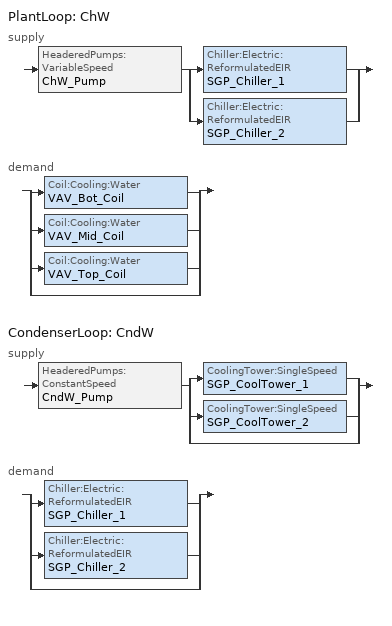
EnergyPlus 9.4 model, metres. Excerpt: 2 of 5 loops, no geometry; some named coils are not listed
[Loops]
PlantLoop 'ChW'
 supply: HeaderedPumps:VariableSpeed 'ChW_Pump' > split
  | Chiller:Electric:ReformulatedEIR 'SGP_Chiller_1'
  | Chiller:Electric:ReformulatedEIR 'SGP_Chiller_2'
 demand: split
  | Coil:Cooling:Water 'VAV_Bot_Coil'
  | Coil:Cooling:Water 'VAV_Mid_Coil'
  | Coil:Cooling:Water 'VAV_Top_Coil'
  | bypass
CondenserLoop 'CndW'
 supply: HeaderedPumps:ConstantSpeed 'CndW_Pump' > split
  | CoolingTower:SingleSpeed 'SGP_CoolTower_1'
  | CoolingTower:SingleSpeed 'SGP_CoolTower_2'
  | bypass
 demand: split
  | Chiller:Electric:ReformulatedEIR 'SGP_Chiller_1'
  | Chiller:Electric:ReformulatedEIR 'SGP_Chiller_2'
  | bypass
[Sizing:Plant] Loop Design Temperature Difference {deltaC}=5.5
Name | Loop Type | Design Loop Exit Temperature {C}
ChW | Cooling | 6.7
CndW | Condenser | 29.5
[HeaderedPumps:ConstantSpeed]
CndW_Pump: Total Design Flow Rate {m3/s}=0.16576; Number of Pumps in Bank=2; Flow Sequencing Control Scheme=Sequential; Design Pump Head {Pa}=150000; Design Power Consumption {W}=34424.3; Motor Efficiency=0.926; Fraction of Motor Inefficiencies to Fluid Stream=0; Pump Control Type=Intermittent
[HeaderedPumps:VariableSpeed]
ChW_Pump: Total Design Flow Rate {m3/s}=0.12288; Number of Pumps in Bank=2; Flow Sequencing Control Scheme=Sequential; Design Pump Head {Pa}=2e+05; Design Power Consumption {W}=33806.54; Motor Efficiency=0.932; Fraction of Motor Inefficiencies to Fluid Stream=0; Coefficient 1 of the Part Load Performance Curve=0.0015303; Coefficient 2 of the Part Load Performance Curve=0.0052081; Coefficient 3 of the Part Load Performance Curve=1.10862; Coefficient 4 of the Part Load Performance Curve=-0.116356; Minimum Flow Rate Fraction=0; Pump Control Type=Intermittent
[Chiller:Electric:ReformulatedEIR] Reference Capacity {W}=2.33582e+06; Reference COP {W/W}=6.1; Reference Leaving Chilled Water Temperature {C}=6.7; Reference Leaving Condenser Water Temperature {C}=35; Reference Chilled Water Flow Rate {m3/s}=0.101003; Reference Condenser Water Flow Rate {m3/s}=0.070264; Cooling Capacity Function of Temperature Curve=WC_Cent_2010_Pb_CapFT; Electric Input to Cooling Output Ratio Function of Temperature Curve=WC_Cent_2010_Pb_EIRFT; Electric Input to Cooling Output Ratio Function of Part Load Ratio Curve Type=LeavingCondenserWaterTemperature; Electric Input to Cooling Output Ratio Function of Part Load Ratio Curve=WC_Cent_Gt600_2010_Pa_EIRFPLR; Minimum Part Load Ratio=0.1; Maximum Part Load Ratio=1; Optimum Part Load Ratio=1; Minimum Unloading Ratio=0.1; Leaving Chilled Water Lower Temperature Limit {C}=5; Chiller Flow Mode Type=NotModulated; Design Heat Recovery Water Flow Rate {m3/s}=0
SGP_Chiller_1; SGP_Chiller_2
[CoolingTower:SingleSpeed] Design Water Flow Rate {m3/s}=0.0828799; Design Air Flow Rate {m3/s}=62.5; Design Fan Power {W}=16500; Design U-Factor Times Area Value {W/K}=150000; Free Convection Regime Air Flow Rate {m3/s}=7.81; Free Convection Regime Air Flow Rate Sizing Factor=0.125; Free Convection Regime U-Factor Times Area Value {W/K}=15000; Free Convection U-Factor Times Area Value Sizing Factor=0.1; Performance Input Method=UFactorTimesAreaAndDesignWaterFlowRate; Heat Rejection Capacity and Nominal Capacity Sizing Ratio=1.25; Free Convection Nominal Capacity Sizing Factor=0.1; Basin Heater Capacity {W/K}=0; Basin Heater Setpoint Temperature {C}=2; Evaporation Loss Factor {percent/K}=0.2; Drift Loss Percent {percent}=0.008; Blowdown Concentration Ratio=3; Capacity Control=FanCycling; Number of Cells=3; Cell Control=MinimalCell; Cell Minimum  Water Flow Rate Fraction=0.33; Cell Maximum Water Flow Rate Fraction=2.5; Sizing Factor=0.68
SGP_CoolTower_1; SGP_CoolTower_2
[PlantLoop]
ChW: Fluid Type=Water; Plant Equipment Operation Scheme=ChW_Loop_Operation_Scheme_List; Maximum Loop Temperature {C}=98; Minimum Loop Temperature {C}=1; Maximum Loop Flow Rate {m3/s}=0.101003; Minimum Loop Flow Rate {m3/s}=0; Plant Loop Volume {m3}=12.12; Load Distribution Scheme=UniformLoad; Common Pipe Simulation=None
[CondenserLoop]
CndW: Fluid Type=Water; Condenser Equipment Operation Scheme=CndW_Loop_Operation_Scheme_List; Maximum Loop Temperature {C}=80; Minimum Loop Temperature {C}=5; Maximum Loop Flow Rate {m3/s}=0.191119; Minimum Loop Flow Rate {m3/s}=0; Condenser Loop Volume {m3}=22.93; Load Distribution Scheme=SequentialLoad
[PlantEquipmentList]
ChW_Equipment_List_1: SGP_Chiller_1
ChW_Equipment_List_2: SGP_Chiller_1, SGP_Chiller_2
[CondenserEquipmentList]
CndW_Equipment_List_1: SGP_CoolTower_1
CndW_Equipment_List_2: SGP_CoolTower_1, SGP_CoolTower_2
[PlantEquipmentOperation:CoolingLoad] Load Range 1 Lower Limit {W}=0; Load Range 1 Upper Limit {W}=1400000; Load Range 2 Lower Limit {W}=1400000; Load Range 2 Upper Limit {W}=1e+14
Name | Range 1 Equipment List | Range 2 Equipment List
ChW_Operation_Scheme | ChW_Equipment_List_1 | ChW_Equipment_List_2
CndW_Operation_Scheme | CndW_Equipment_List_1 | CndW_Equipment_List_2
[PlantEquipmentOperationSchemes]
ChW_Loop_Operation_Scheme_List: Control Scheme 1=ChW_Operation_Scheme; Control Scheme 1 Schedule=Sch_Chiller
[CondenserEquipmentOperationSchemes]
CndW_Loop_Operation_Scheme_List: Control Scheme 1=CndW_Operation_Scheme; Control Scheme 1 Schedule=Sch_Chiller
[SetpointManager:Scheduled] Control Variable=Temperature
Name | Schedule | Setpoint Node or NodeList
ChW_Loop_Setpoint_Manager | Sch_ChW_Loop_Temp | ChW_Supply_Outlet_Node
CndW_Loop_Setpoint_Manager | Sch_CndW_Loop_Temp | CndW_Supply_Outlet_Node
ChW_Loop_Demand_Inlet_Setpoint_Manager | Sch_ChW_Loop_Temp | ChW_Demand_Inlet_Node
[Schedule:Compact]
Sch_ChW_Loop_Temp: Through: 12/31, For: AllDays, Until: 24:00, 6.7
Sch_CndW_Loop_Temp: Through: 12/31, For: AllDays, Until: 24:00, 29.5
Sch_Chiller: Through: 12/31, For: Weekdays, Until: 07:00, 0, Until: 19:00, 1, Until: 24:00, 0, For: Saturday, Until: 24:00, 0, For: Sunday Holidays, Until: 24:00, 0, For: SummerDesignDay AllOtherDays, Until: 07:00, 0, Until: 19:00, 1, Until: 24:00, 0
[Curve:Bicubic]
WC_Cent_Gt600_2010_Pa_EIRFPLR: Coefficient1 Constant=-0.136053; Coefficient2 x=0.0086427; Coefficient3 x**2=3.85558e-06; Coefficient4 y=1.024034; Coefficient5 y**2=0.0604744; Coefficient6 x*y=-0.00894786; Coefficient7 x**3=0; Coefficient8 y**3=0.057066; Coefficient9 x**2*y=0; Coefficient10 x*y**2=0; Minimum Value of x=31.13; Maximum Value of x=36.52; Minimum Value of y=0.19; Maximum Value of y=1.03
[Curve:Biquadratic] Minimum Value of x=5; Maximum Value of x=10; Minimum Value of y=17.78; Maximum Value of y=46.11
Name | Coefficient1 Constant | Coefficient2 x | Coefficient3 x**2 | Coefficient4 y | Coefficient5 y**2 | Coefficient6 x*y
WC_Cent_2010_Pb_CapFT | 0.536234 | 0.005581 | -0.0013654 | 0.0488966 | -0.0012018 | 0.0010523
WC_Cent_2010_Pb_EIRFT | 1.08218 | 0.0042977 | -0.0013182 | -0.0260781 | 0.0008256 | -0.0006013
